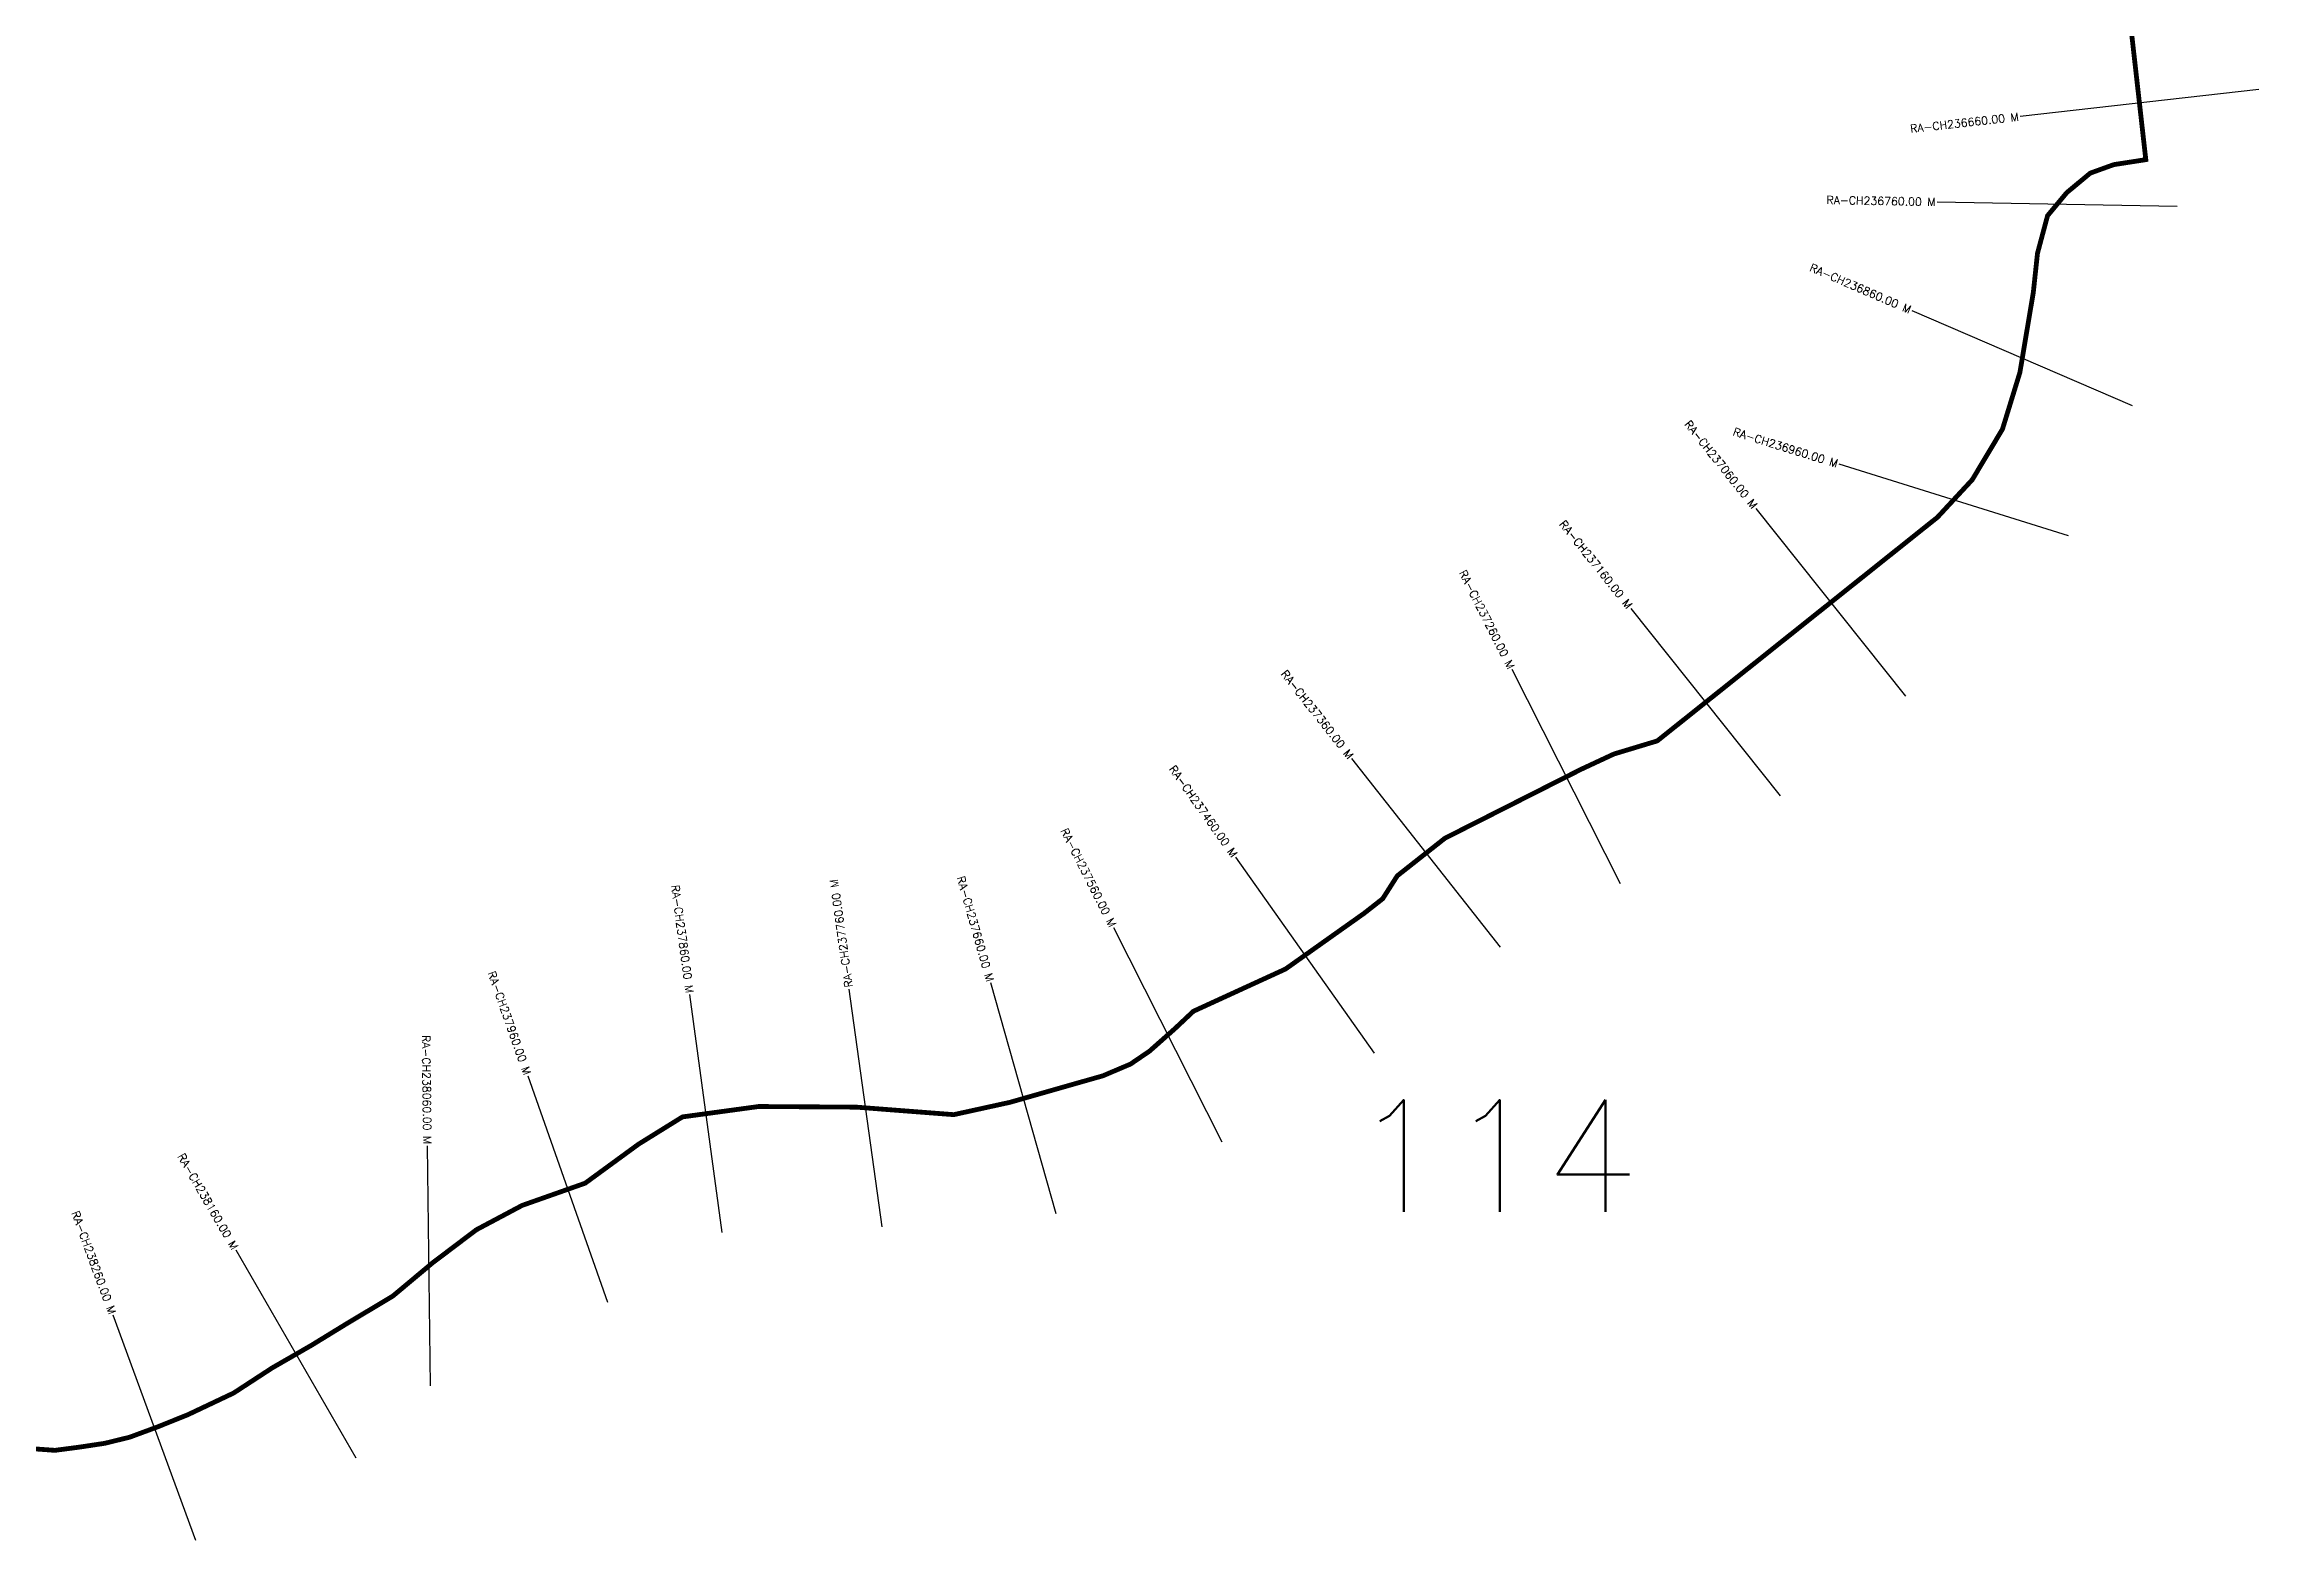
# Model space of a CAD drawing. Header units: metres. Extents: x 278749 to 284319, y 2047960 to 2051775.
# Drawn here: x 279978 to 281362, y 2049905 to 2050840 of the extents above; entities that cross this region are included whole.
import ezdxf
from ezdxf.enums import TextEntityAlignment as Align

# ---------------------------------------------------------------- set-up
doc = ezdxf.new("R2010")
doc.units = ezdxf.units.M
for name, color, linetype in [('CS', 134, 'Continuous'), ('CSMark', 6, 'Continuous'), ('NATURALLY PROTECTED', 3, 'Continuous')]:
    doc.layers.add(name, color=color, linetype=linetype)
doc.styles.get("Standard").update_dxf_attribs({"font": 'simplex.shx'})

msp = doc.modelspace()

# ---------------------------------------------------------------- linework, layer by layer
at = {"layer": 'CS'}
for p, q in [((281362.1, 2050812), (281213, 2050795.2)), ((281311.1, 2050739), (281161.1, 2050741.7)), ((281283.2, 2050614.4), (281145.4, 2050673.8)), ((281243.1, 2050533.2), (281099.9, 2050577.9)), ((281141.5, 2050433), (281047.9, 2050550.3)), ((281063.3, 2050370.7), (280969.8, 2050487.9)), ((280963.3, 2050315.8), (280895.6, 2050449.6)), ((280888.2, 2050276.2), (280795.4, 2050394)), ((280809.4, 2050210), (280722.8, 2050332.4)), ((280714.2, 2050154.5), (280646.5, 2050288.4)), ((280401.9, 2050097.9), (280381.7, 2050246.6)), ((280501.9, 2050101.6), (280481.1, 2050250.1)), ((280610.6, 2050109.6), (280569.7, 2050253.9)), ((280330.4, 2050054.2), (280280.6, 2050195.7)), ((280219.5, 2050002.2), (280217.6, 2050152.2)), ((280173, 2049957), (280098, 2050086.9)), ((280072.9, 2049905.5), (280021.2, 2050046.3))]:
    msp.add_line(p, q, dxfattribs=at)
at = {"layer": 'NATURALLY PROTECTED', "const_width": 3, "flags": 128}
msp.add_lwpolyline([(281229.8, 2051316), (281291.5, 2050768.2), (281271.5, 2050765.1), (281256.8, 2050759.8), (281242.1, 2050747.6), (281230.1, 2050733.2), (281223.8, 2050709.7), (281221.2, 2050685.3), (281212.8, 2050635.2), (281201.9, 2050599.8), (281183, 2050568.2), (281161.3, 2050544.8), (280986.2, 2050405.1), (280959.1, 2050396.9), (280938.7, 2050387.4), (280853.5, 2050344.3), (280823.7, 2050320.8), (280814.6, 2050306.5), (280803, 2050297.4), (280753.9, 2050262.6), (280696.3, 2050236.2), (280684.7, 2050225.3), (280668.9, 2050211.3), (280657, 2050203.2), (280639.8, 2050195.9), (280581.6, 2050179.3), (280546.5, 2050171.6), (280485.6, 2050176.3), (280424.7, 2050176.7), (280377, 2050170.2), (280349.6, 2050153.2), (280316.2, 2050128.8), (280276.8, 2050114.9), (280248.2, 2050099.7), (280220.8, 2050079), (280195.9, 2050058.2), (280168.1, 2050041.6), (280145.1, 2050027.5), (280120.6, 2050013.4), (280096.5, 2049997.7), (280068, 2049984.2), (280049.1, 2049976.6), (280031.5, 2049970.1), (280016, 2049966.3), (280000.1, 2049963.9), (279984.8, 2049961.9), (279966.9, 2049963.2)], dxfattribs=at)

# ---------------------------------------------------------------- texts
at = {"insert": (280794.8, 2050180.8), "char_height": 70, "attachment_point": 1}
msp.add_mtext_dynamic_manual_height_columns('114', width=95.172, gutter_width=1, heights=[0], dxfattribs=at)
at = {"layer": 'CSMark'}
for s, rotation, p in [('RA-CH236660.00 M', 6.431, (281212, 2050795.1)), ('RA-CH236760.00 M', 358.959, (281160.1, 2050741.8)), ('RA-CH236860.00 M', 336.6687, (281144.5, 2050674.2)), ('RA-CH237060.00 M', 308.5837, (281047.3, 2050551.1)), ('RA-CH236960.00 M', 342.6859, (281098.9, 2050578.2)), ('RA-CH237160.00 M', 308.5837, (280969.1, 2050488.7)), ('RA-CH237260.00 M', 296.8363, (280895.1, 2050450.5)), ('RA-CH237360.00 M', 308.2332, (280794.8, 2050394.8)), ('RA-CH237460.00 M', 305.2818, (280722.2, 2050333.3)), ('RA-CH237560.00 M', 296.831, (280646.1, 2050289.3)), ('RA-CH237660.00 M', 285.8346, (280569.4, 2050254.9)), ('RA-CH237860.00 M', 277.7497, (280381.6, 2050247.6)), ('RA-CH237960.00 M', 289.3975, (280280.2, 2050196.7)), ('RA-CH238060.00 M', 270.7476, (280217.6, 2050153.2)), ('RA-CH238160.00 M', 300.0155, (280097.5, 2050087.8)), ('RA-CH238260.00 M', 290.1493, (280020.9, 2050047.2))]:
    msp.add_text(s, height=5, rotation=rotation, dxfattribs=at).set_placement(p, align=Align.MIDDLE_RIGHT)
msp.add_text('RA-CH237760.00 M', height=5, rotation=97.9807, dxfattribs=at).set_placement((280481, 2050251.1), align=Align.MIDDLE_LEFT)

doc.saveas('drawing.dxf')
